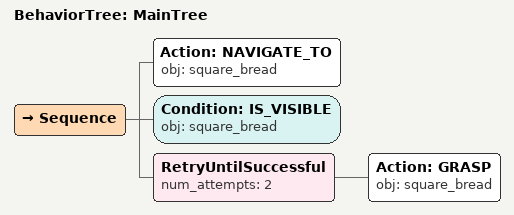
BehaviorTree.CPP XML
<root main_tree_to_execute="MainTree">
  <BehaviorTree ID="MainTree">
    <Sequence>
      <!-- Navigate to square_bread -->
      <Action ID="NAVIGATE_TO" obj="square_bread" />
      <!-- Check square_bread is visible before GRASP -->
      <Condition ID="IS_VISIBLE" obj="square_bread" />
      <!-- Retry GRASP square_bread up to 2 attempts -->
      <RetryUntilSuccessful num_attempts="2">
        <!-- Grasp square_bread -->
        <Action ID="GRASP" obj="square_bread" />
      </RetryUntilSuccessful>
    </Sequence>
  </BehaviorTree>
</root>
